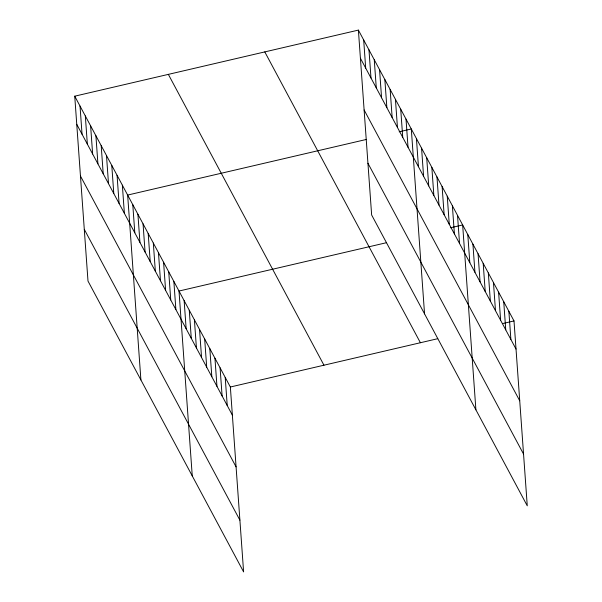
<?xml version="1.0" encoding="UTF-8"?>
<svg xmlns="http://www.w3.org/2000/svg" width="602" height="602" viewBox="0 0 602 602"><rect width="100%" height="100%" fill="white"/><g stroke="black" fill="none" stroke-linecap="round" stroke-linejoin="round"><path stroke-width="0.9" d="M74.738 96.185L230.355 387.011L243.607 571.9L87.997 281.074L74.738 96.185L358.393 30.1L514.003 320.926L527.262 505.815L371.645 214.989L358.393 30.1M366.234 139.483L127.647 195.063L140.906 379.952M399.171 131.808L411.301 128.978L424.553 313.875M386.386 242.719L179.005 291.037L192.256 475.926M450.522 227.782L462.652 224.952L475.904 409.842M230.355 387.011L437.737 338.693M502.738 323.552L514.003 320.926M360.41 58.236L516.019 349.062M364.12 109.963L519.729 400.789M367.942 163.262L523.552 454.089M264.79 51.907L420.399 342.734M168.349 74.377L323.959 365.203M76.755 124.321L232.372 415.147M80.465 176.047L236.074 466.874M84.288 229.347L239.897 520.173M508.871 311.324L510.887 339.46M503.739 301.73L505.755 329.866M498.599 292.136L500.616 320.272M493.467 282.534L495.484 310.67M488.327 272.939L490.344 301.075M483.195 263.345L485.212 291.473M478.056 253.743L480.072 281.879M472.924 244.149L474.94 272.285M467.792 234.547L469.808 262.683M457.52 215.358L459.537 243.494M452.38 205.756L454.397 233.892M447.248 196.162L449.265 224.298M442.116 186.567L444.133 214.696M436.977 176.965L438.993 205.101M431.845 167.371L433.861 195.507M426.705 157.769L428.722 185.905M421.573 148.175L423.59 176.311M416.433 138.58L418.45 166.716M406.011 119.091L408.028 147.227M400.721 109.203L402.738 137.339M395.431 99.315L397.448 127.451M390.141 89.427L392.158 117.563M384.851 79.539L386.868 107.675M379.553 69.651L381.57 97.787M374.263 59.764L376.28 87.9M368.973 49.876L370.99 78.012M363.683 39.988L365.7 68.124M225.216 377.409L227.232 405.545M220.084 367.814L222.1 395.95M214.944 358.22L216.961 386.349M209.812 348.618L211.829 376.754M204.68 339.024L206.697 367.16M199.54 329.422L201.557 357.558M194.408 319.828L196.425 347.964M189.269 310.233L191.285 338.369M184.137 300.631L186.153 328.767M173.865 281.443L175.882 309.571M168.733 271.841L170.75 299.977M163.594 262.246L165.61 290.382M158.461 252.644L160.478 280.78M153.322 243.05L155.339 271.186M148.19 233.456L150.207 261.592M143.058 223.854L145.074 251.99M137.918 214.259L139.935 242.395M132.786 204.657L134.803 232.793M122.356 185.175L124.373 213.311M117.066 175.287L119.083 203.423M111.776 165.399L113.793 193.535M106.486 155.512L108.503 183.648M101.196 145.624L103.213 173.76M95.906 135.736L97.923 163.872M90.616 125.848L92.633 153.984M85.326 115.96L87.343 144.096M80.028 106.072L82.045 134.208"/></g></svg>
